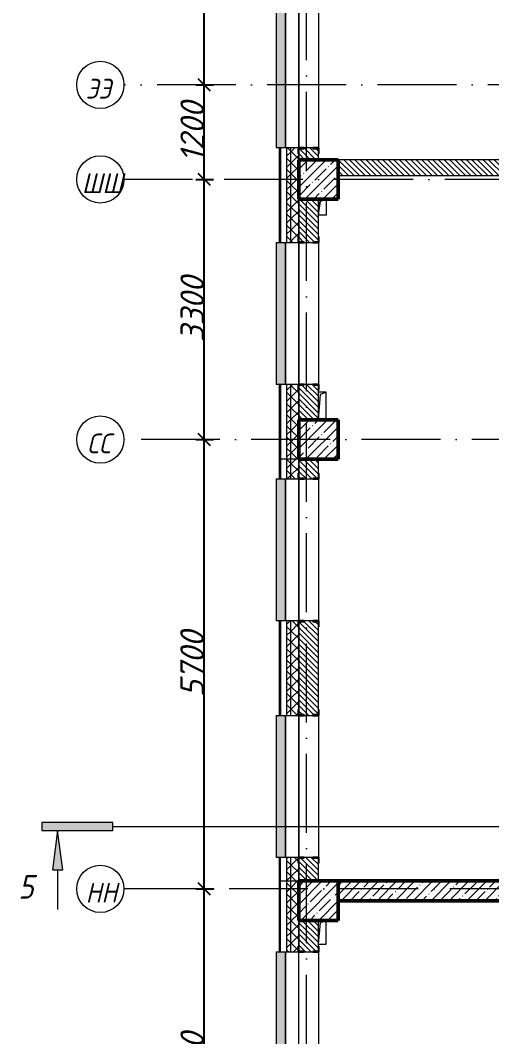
# Model space of a CAD drawing. Header units: millimetres. Extents: x -537608 to 253996, y -217170 to 186033.
# Drawn here: x -190632 to -184648, y 20330 to 33223 of the extents above; entities that cross this region are included whole.
import ezdxf

# ---------------------------------------------------------------- set-up
doc = ezdxf.new("R2010")
doc.units = ezdxf.units.MM
doc.linetypes.add('50_200_ШТРИХ_1Т_ш5_п1_п1_', pattern=[1400, 1000, -200, 0, -200])
for name, color, linetype, lineweight in [('A-____-____-DIMS', 7, 'Continuous', 9), ('A-GENM-____-MCUT', 7, 'Continuous', 25), ('A-GENM-____-OTLN', 7, 'Continuous', 9), ('A-GENM-____-OTLN-1', 7, 'Continuous', 25), ('A-GLAZ-____-OTLN', 7, 'Continuous', 9), ('A-WALL-____-MCUT', 7, 'Continuous', 13), ('A-WALL-____-MCUT-1', 7, 'Continuous', 9), ('A-WALL-____-MCUT-2', 7, 'Continuous', 50), ('A-WALL-____-OTLN', 7, 'Continuous', 9), ('A-WALL-____-PATT-1', 7, 'Continuous', 9), ('A-WALL-FNSH-MCUT-1', 7, 'Continuous', 9), ('G-____-____-SYMB', 7, 'Continuous', 9), ('S-COLS-____-MCUT', 7, 'Continuous', 50), ('S-COLS-____-OTLN', 7, 'Continuous', 9), ('S-GRID-____-IDEN', 7, 'Continuous', 9), ('S-GRID-____-OTLN-1', 7, '50_200_ШТРИХ_1Т_ш5_п1_п1_', 9)]:
    doc.layers.add(name, color=color, linetype=linetype, lineweight=lineweight)
doc.layers.add('A-GLAZ-____-OTLN-1', color=7, linetype='Continuous', lineweight=9, true_color=0xc0c0c0)
doc.layers.add('G-____-____-SYMB-1', color=9, linetype='Continuous', lineweight=9, true_color=0x808080)
doc.styles.add('ISOCPEUR_I', font='isocpeui.ttf', dxfattribs={"height": 300})
doc.styles.add('ISOCPEUR_I_10', font='isocpeui.ttf', dxfattribs={"width": 0.9, "height": 180})
doc.styles.add('ISOCPEUR_I_9', font='isocpeui.ttf', dxfattribs={"width": 0.9, "height": 250})
doc.dimstyles.new('ISO-2_5_0_9К_БОЛЬШОЙ_ОСИ', dxfattribs={"dimscale": 304.8, "dimtxt": 248.995294, "dimasz": 0.492126, "dimexe": 0.393701, "dimexo": 0, "dimgap": 0, "dimtad": 1, "dimdec": 0, "dimzin": 0, "dimdsep": 46, "dimtxsty": 'ISOCPEUR_I', "dimblk1": 'OBLIQUE', "dimblk2": 'OBLIQUE', "dimsah": 1, "dimcen": 0.09, "dimdle": 0.393701, "dimazin": 0, "dimtfac": 1, "dimtdec": 4, "dimtix": 1, "dimtmove": 0, "dimatfit": 3, "dimfxl": 1, "dimtvp": 1, "dimtolj": 1, "dimtzin": 0, "dimarcsym": 2})
pattern_1 = [(135, (-184647.673, -45376.493), (-35.35534, -35.35534), [])]
pattern_2 = [(45, (-184647.67, -45376.49), (-70.71068, 70.71068), []), (135, (-184647.67, -45376.49), (-70.71068, -70.71068), [])]
pattern_3 = [(45, (-184647.67, -45376.49), (-85.53659, 85.53659), []), (45, (-184590.65, -45376.49), (-85.53659, 85.53659), [])]

# ---------------------------------------------------------------- blocks, each defined once
blk = doc.blocks.new('BSC_Колонна _Прямоугольная - 500х500-V22-АР1_План отверстий 2 этажа в осях 1-64_Ю-ЯЯ')
at = {"layer": 'S-COLS-____-OTLN'}
h = blk.add_hatch(dxfattribs=at)
h.set_pattern_fill('FP_31', color=256, style=0, pattern_type=2)
h.set_pattern_definition([(45, (2200, -67431.04), (-114.04925, 114.04925), []), (45, (2314.05, -67431.04), (-114.04925, 114.04925), [201.613, -40.323, 3.353, -36.97])])
h.paths.add_polyline_path([(-250, -250), (250, -250), (250, 250), (-250, 250)], flags=0)
at = {"layer": 'S-COLS-____-MCUT'}
for p, q in [((250, 250), (-250, 250)), ((-250, 250), (-250, -250)), ((250, -250), (250, 250)), ((-250, -250), (250, -250))]:
    blk.add_line(p, q, dxfattribs=at)
blk = doc.blocks.new('BSC_Колонна _Прямоугольная - 500х500-V25-АР1_План отверстий 2 этажа в осях 1-64_Ю-ЯЯ')
at = {"layer": 'S-COLS-____-OTLN'}
h = blk.add_hatch(dxfattribs=at)
h.set_pattern_fill('FP_34', color=256, style=0, pattern_type=2)
h.set_pattern_definition([(45, (2200, -76581.04), (-114.04925, 114.04925), []), (45, (2314.05, -76581.04), (-114.04925, 114.04925), [201.613, -40.323, 3.353, -36.97])])
h.paths.add_polyline_path([(-250, -250), (250, -250), (250, 250), (-250, 250), (-250, 16)], flags=0)
at = {"layer": 'S-COLS-____-MCUT'}
for p, q in [((250, 250), (-250, 250)), ((-250, 250), (-250, -250)), ((250, -250), (250, 250)), ((-250, -250), (250, -250))]:
    blk.add_line(p, q, dxfattribs=at)
blk = doc.blocks.new('BSC_Колонна _Прямоугольная - 500х500-V31-АР1_План отверстий 2 этажа в осях 1-64_Ю-ЯЯ')
at = {"layer": 'S-COLS-____-OTLN'}
h = blk.add_hatch(dxfattribs=at)
h.set_pattern_fill('FP_40', color=256, style=0, pattern_type=2)
h.set_pattern_definition([(45, (2200, -73281.04), (-114.04925, 114.04925), []), (45, (2314.05, -73281.04), (-114.04925, 114.04925), [201.613, -40.323, 3.353, -36.97])])
h.paths.add_polyline_path([(-250, -250), (250, -250), (250, 250), (-250, 250), (-250, 88)], flags=0)
at = {"layer": 'S-COLS-____-MCUT'}
for p, q in [((250, 250), (-250, 250)), ((-250, 250), (-250, -250)), ((250, -250), (250, 250)), ((-250, -250), (250, -250))]:
    blk.add_line(p, q, dxfattribs=at)
blk = doc.blocks.new('Фахверк_СКБ_Уголок - 250_2700-27497298-АР1_План отверстий 2 этажа в осях 1-64_Ю-ЯЯ')
at = {"layer": 'A-GENM-____-MCUT'}
for p, q in [((200, 181), (125, 181)), ((125, 181), (125, 106)), ((131, 106), (131, 175)), ((131, 175), (200, 175)), ((200, 175), (200, 181)), ((125, 106), (131, 106)), ((131, -6), (125, -6)), ((125, -6), (125, -81)), ((125, -81), (200, -81)), ((131, -75), (131, -6)), ((200, -75), (131, -75)), ((200, -81), (200, -75))]:
    blk.add_line(p, q, dxfattribs=at)
blk = doc.blocks.new('Фахверк_СКБ_Уголок - 250_2700_1-27501432-АР1_План отверстий 2 этажа в осях 1-64_Ю-ЯЯ')
at = {"layer": 'A-GENM-____-MCUT'}
for p, q in [((200, 181), (125, 181)), ((125, 181), (125, 106)), ((131, 106), (131, 175)), ((131, 175), (200, 175)), ((200, 175), (200, 181)), ((125, 106), (131, 106)), ((131, -6), (125, -6)), ((125, -6), (125, -81)), ((125, -81), (200, -81)), ((131, -75), (131, -6)), ((200, -75), (131, -75)), ((200, -81), (200, -75))]:
    blk.add_line(p, q, dxfattribs=at)
blk = doc.blocks.new('AR_Отверстие прямоугольное _в плите_ - AR_Отверстие прямоугольное _в плите_-V166-АР1_План отверстий 2 этажа в осях 1-64_Ю-ЯЯ')
at = {"layer": 'A-GENM-____-OTLN'}
for p, q in [((-50, 100), (-50, -100)), ((-50, -100), (-25, 75)), ((-25, 75), (50, 100)), ((50, -100), (50, 100)), ((-50, -100), (50, -100))]:
    blk.add_line(p, q, dxfattribs=at)
blk = doc.blocks.new('AR_Отверстие прямоугольное _в плите_ - AR_Отверстие прямоугольное _в плите_-30511527-АР1_План отверстий 2 этажа в осях 1-64_Ю-ЯЯ')
at = {"layer": 'A-GENM-____-OTLN'}
for p, q in [((50, 175), (-50, 175)), ((-50, -175), (-25, 150)), ((-25, 150), (50, 175)), ((50, -175), (50, 175))]:
    blk.add_line(p, q, dxfattribs=at)
blk = doc.blocks.new('AR_Отверстие прямоугольное _в плите_ - AR_Отверстие прямоугольное _в плите_-30510814-АР1_План отверстий 2 этажа в осях 1-64_Ю-ЯЯ')
at = {"layer": 'A-GENM-____-OTLN'}
for p, q in [((-25, 125), (50, 150)), ((50, -150), (50, 150)), ((-50, -150), (-25, 125)), ((-50, -150), (50, -150))]:
    blk.add_line(p, q, dxfattribs=at)
blk = doc.blocks.new('Отлив_СКБ - Отлив витража_120_НВФ-31886035-АР1_План отверстий 2 этажа в осях 1-64_Ю-ЯЯ')
at = {"layer": 'A-GLAZ-____-OTLN-1'}
for points in [[(0, 83), (0, 2), (4800, 2), (4800, 120), (0, 120)], [(0, 0), (4800, 0), (4800, 2), (0, 2)]]:
    blk.add_hatch(color=256, dxfattribs=at).paths.add_polyline_path(points, flags=0)
at = {"layer": 'A-GLAZ-____-OTLN'}
for p, q in [((0, 83), (0, 120)), ((4800, 120), (0, 120)), ((0, 2), (4800, 2)), ((4800, 120), (4800, 83)), ((4800, 0), (0, 0))]:
    blk.add_line(p, q, dxfattribs=at)
blk = doc.blocks.new('Отлив_СКБ - Отлив витража_120_НВФ-31885689-АР1_План отверстий 2 этажа в осях 1-64_Ю-ЯЯ')
at = {"layer": 'A-GLAZ-____-OTLN-1'}
for points in [[(1800, 2), (1800, 120), (0, 120), (0, 2), (737, 2)], [(1800, 0), (1800, 2), (0, 2), (0, 0), (737, 0)]]:
    blk.add_hatch(color=256, dxfattribs=at).paths.add_polyline_path(points, flags=0)
at = {"layer": 'A-GLAZ-____-OTLN'}
for p, q in [((0, 83), (0, 120)), ((1800, 120), (0, 120)), ((0, 2), (1800, 2)), ((1800, 120), (1800, 83)), ((1800, 0), (0, 0))]:
    blk.add_line(p, q, dxfattribs=at)
blk = doc.blocks.new('Ось сетки - Круг_Ø6_00__ISO-2_5_0_9K_-25732049-АР1_План отверстий 2 этажа в осях 1-64_Ю-ЯЯ')
at = {"layer": 'S-GRID-____-IDEN'}
blk.add_circle((0, 0), 3, dxfattribs=at)
blk = doc.blocks.new('Разрез - Заголовок разреза-10218885-АР1_План отверстий 2 этажа в осях 1-64_Ю-ЯЯ')
at = {"layer": 'G-____-____-SYMB'}
for points in [[(0, 0.5), (0, -0.5), (-9, -0.5), (-9, 0.5)], [(-6.34, -5.5), (-7.66, -5.5), (-7, -0.5)]]:
    blk.add_hatch(color=256, dxfattribs=at).paths.add_polyline_path(points, flags=0)
for p, q in [((0, 0.5), (-9, 0.5)), ((-9, 0.5), (-9, -0.5)), ((0, -0.5), (0, 0.5)), ((-9, -0.5), (0, -0.5)), ((-7, -0.5), (-7.66, -5.5)), ((-6.34, -5.5), (-7, -0.5)), ((-7.66, -5.5), (-6.34, -5.5)), ((-7, -5.5), (-7, -10.5))]:
    blk.add_line(p, q, dxfattribs=at)
blk = doc.blocks.new('_Oblique')
at = {"color": 0, "linetype": 'ByBlock', "lineweight": -2}
blk.add_line((-0.5, -0.5), (0.5, 0.5), dxfattribs=at)
blk = doc.blocks.new('*D2242')
at = {"layer": 'A-____-____-DIMS', "color": 0, "lineweight": -2, "transparency": 16777216}
for p, q in [((-188299, 17585), (-188299, 22325)), ((-188405, 22205), (-188179, 22205)), ((-188405, 17705), (-188179, 17705))]:
    blk.add_line(p, q, dxfattribs=at)
at = {"layer": 'Defpoints', "color": 0, "transparency": 16777216}
for p in [(-188405, 22205), (-188299, 22205), (-188405, 17705)]:
    blk.add_point(p, dxfattribs=at)
at = {"layer": 'A-____-____-DIMS', "color": 0, "lineweight": -2, "transparency": 16777216, "xscale": 150, "yscale": 150, "zscale": 150}
for p, rotation in [((-188299, 22205), 90), ((-188299, 17705), 270)]:
    blk.add_blockref('_Oblique', p, dxfattribs=dict(at, rotation=rotation))
at = {"layer": 'A-____-____-DIMS', "color": 0, "transparency": 16777216, "insert": (-188449, 19955), "char_height": 300, "width": 781.46, "attachment_point": 5, "rotation": 90, "style": 'ISOCPEUR_I'}
blk.add_mtext('\\A1;4500', dxfattribs=at)
blk = doc.blocks.new('*D2243')
at = {"layer": 'A-____-____-DIMS', "color": 0, "lineweight": -2, "transparency": 16777216}
for p, q in [((-188299, 22085), (-188299, 28025)), ((-188405, 27905), (-188179, 27905)), ((-188405, 22205), (-188179, 22205))]:
    blk.add_line(p, q, dxfattribs=at)
at = {"layer": 'Defpoints', "color": 0, "transparency": 16777216}
for p in [(-188405, 27905), (-188299, 27905), (-188405, 22205)]:
    blk.add_point(p, dxfattribs=at)
at = {"layer": 'A-____-____-DIMS', "color": 0, "lineweight": -2, "transparency": 16777216, "xscale": 150, "yscale": 150, "zscale": 150}
for p, rotation in [((-188299, 27905), 90), ((-188299, 22205), 270)]:
    blk.add_blockref('_Oblique', p, dxfattribs=dict(at, rotation=rotation))
at = {"layer": 'A-____-____-DIMS', "color": 0, "transparency": 16777216, "insert": (-188451, 25055), "char_height": 300, "width": 758.48, "attachment_point": 5, "rotation": 90, "style": 'ISOCPEUR_I'}
blk.add_mtext('\\A1;5700', dxfattribs=at)
blk = doc.blocks.new('*D2244')
at = {"layer": 'A-____-____-DIMS', "color": 0, "lineweight": -2, "transparency": 16777216}
for p, q in [((-188405, 31205), (-188179, 31205)), ((-188299, 27785), (-188299, 31325)), ((-188405, 27905), (-188179, 27905))]:
    blk.add_line(p, q, dxfattribs=at)
at = {"layer": 'Defpoints', "color": 0, "transparency": 16777216}
for p in [(-188405, 31205), (-188299, 31205), (-188405, 27905)]:
    blk.add_point(p, dxfattribs=at)
at = {"layer": 'A-____-____-DIMS', "color": 0, "lineweight": -2, "transparency": 16777216, "xscale": 150, "yscale": 150, "zscale": 150}
for p, rotation in [((-188299, 31205), 90), ((-188299, 27905), 270)]:
    blk.add_blockref('_Oblique', p, dxfattribs=dict(at, rotation=rotation))
at = {"layer": 'A-____-____-DIMS', "color": 0, "transparency": 16777216, "insert": (-188449, 29555), "char_height": 300, "width": 758.48, "attachment_point": 5, "rotation": 90, "style": 'ISOCPEUR_I'}
blk.add_mtext('\\A1;3300', dxfattribs=at)
blk = doc.blocks.new('*D2245')
at = {"layer": 'A-____-____-DIMS', "color": 0, "lineweight": -2, "transparency": 16777216}
for p, q in [((-188299, 31085), (-188299, 32525)), ((-188405, 32405), (-188179, 32405)), ((-188405, 31205), (-188179, 31205))]:
    blk.add_line(p, q, dxfattribs=at)
at = {"layer": 'Defpoints', "color": 0, "transparency": 16777216}
for p in [(-188405, 32405), (-188299, 32405), (-188405, 31205)]:
    blk.add_point(p, dxfattribs=at)
at = {"layer": 'A-____-____-DIMS', "color": 0, "lineweight": -2, "transparency": 16777216, "xscale": 150, "yscale": 150, "zscale": 150}
for p, rotation in [((-188299, 32405), 90), ((-188299, 31205), 270)]:
    blk.add_blockref('_Oblique', p, dxfattribs=dict(at, rotation=rotation))
at = {"layer": 'A-____-____-DIMS', "color": 0, "transparency": 16777216, "insert": (-188449, 31805), "char_height": 300, "width": 701.02, "attachment_point": 5, "rotation": 90, "style": 'ISOCPEUR_I'}
blk.add_mtext('\\A1;1200', dxfattribs=at)
blk = doc.blocks.new('*D2246')
at = {"layer": 'A-____-____-DIMS', "color": 0, "lineweight": -2, "transparency": 16777216}
for p, q in [((-188299, 32285), (-188299, 36775)), ((-188405, 36655), (-188179, 36655)), ((-188405, 32405), (-188179, 32405))]:
    blk.add_line(p, q, dxfattribs=at)
at = {"layer": 'Defpoints', "color": 0, "transparency": 16777216}
for p in [(-188405, 36655), (-188299, 36655), (-188405, 32405)]:
    blk.add_point(p, dxfattribs=at)
at = {"layer": 'A-____-____-DIMS', "color": 0, "lineweight": -2, "transparency": 16777216, "xscale": 150, "yscale": 150, "zscale": 150}
for p, rotation in [((-188299, 36655), 90), ((-188299, 32405), 270)]:
    blk.add_blockref('_Oblique', p, dxfattribs=dict(at, rotation=rotation))
at = {"layer": 'A-____-____-DIMS', "color": 0, "transparency": 16777216, "insert": (-188449, 34530), "char_height": 300, "width": 781.46, "attachment_point": 5, "rotation": 90, "style": 'ISOCPEUR_I'}
blk.add_mtext('\\A1;4250', dxfattribs=at)

msp = doc.modelspace()

# ---------------------------------------------------------------- hatches: boundary and pattern name
at = {"layer": 'A-WALL-____-PATT-1'}
h = msp.add_hatch(dxfattribs=at)
h.set_pattern_fill('FP_3', color=256, style=0, pattern_type=2)
h.set_pattern_definition(pattern_3)
h.paths.add_polyline_path([(-187347.6725, 27484.5485), (-187327.6725, 27484.5485), (-187327.6725, 28604.5485), (-187347.6725, 28604.5485), (-187347.6725, 27992.2219)], flags=0)
h.paths.add_polyline_path([(-187327.6725, 30404.5485), (-187327.6725, 31604.5485), (-187347.6725, 31604.5485), (-187347.6725, 30404.5485)], flags=0)
h.paths.add_polyline_path([(-187327.6725, 36404.5485), (-187327.6725, 37604.5485), (-187347.6725, 37604.5485), (-187347.6725, 36404.5485)], flags=0)
h.paths.add_polyline_path([(-187327.6725, 39404.5485), (-187327.6725, 40554.5485), (-187347.6725, 40554.5485), (-187347.6725, 39404.5485)], flags=0)
h = msp.add_hatch(dxfattribs=at)
h.set_pattern_fill('FP_1', color=256, style=0, pattern_type=2)
h.set_pattern_definition(pattern_2)
h.paths.add_polyline_path([(-187197.6725, 27654.5485), (-187197.6725, 28604.5485), (-187247.6725, 28604.5485), (-187247.6725, 27654.5485)], flags=0)
h.paths.add_polyline_path([(-187197.6725, 30404.5485), (-187197.6725, 31604.5485), (-187247.6725, 31604.5485), (-187247.6725, 30404.5485)], flags=0)
h.paths.add_polyline_path([(-187197.6725, 36404.5485), (-187197.6725, 37604.5485), (-187247.6725, 37604.5485), (-187247.6725, 36404.5485)], flags=0)
h.paths.add_polyline_path([(-187197.6725, 39404.5485), (-187197.6725, 40534.5485), (-187247.6725, 40534.5485), (-187247.6725, 39404.5485)], flags=0)
h = msp.add_hatch(dxfattribs=at)
h.set_pattern_fill('FP_1', color=256, style=0, pattern_type=2)
h.set_pattern_definition(pattern_2)
h.paths.add_polyline_path([(-187097.6725, 27654.5485), (-187097.6725, 28529.5485), (-187103.6725, 28529.5485), (-187103.6725, 28604.5485), (-187197.6725, 28604.5485), (-187197.6725, 27654.5485)], flags=0)
h.paths.add_polyline_path([(-187103.6725, 30404.5485), (-187103.6725, 30479.5485), (-187097.6725, 30479.5485), (-187097.6725, 31529.5485), (-187103.6725, 31529.5485), (-187103.6725, 31604.5485), (-187197.6725, 31604.5485), (-187197.6725, 30404.5485)], flags=0)
h.paths.add_polyline_path([(-187197.6725, 36404.5485), (-187097.6725, 36404.5485), (-187097.6725, 37529.5485), (-187103.6725, 37529.5485), (-187103.6725, 37604.5485), (-187197.6725, 37604.5485), (-187197.6725, 36871.4898)], flags=0)
h.paths.add_polyline_path([(-187103.6725, 39404.5485), (-187103.6725, 39479.5485), (-187097.6725, 39479.5485), (-187097.6725, 40534.5485), (-187197.6725, 40534.5485), (-187197.6725, 39404.5485)], flags=0)
h = msp.add_hatch(dxfattribs=at)
h.set_pattern_fill('FP_6', color=256, style=0, pattern_type=2)
h.set_pattern_definition(pattern_1)
h.paths.add_polyline_path([(-186953.6725, 31454.5485), (-186847.6725, 31454.5485), (-186847.6725, 31598.5485), (-186916.6725, 31598.5485), (-186916.6725, 31604.5485), (-187028.6725, 31604.5485), (-187028.6725, 31598.5485), (-187097.6725, 31598.5485), (-187097.6725, 31454.5485)], flags=0)
h = msp.add_hatch(dxfattribs=at)
h.set_pattern_fill('FP_6', color=256, style=0, pattern_type=2)
h.set_pattern_definition(pattern_1)
h.paths.add_polyline_path([(-179597.6725, 31254.5485), (-179597.6725, 31454.5485), (-183091.6725, 31454.5485), (-183091.6725, 31385.5485), (-183097.6725, 31385.5485), (-183097.6725, 31454.5485), (-186597.6725, 31454.5485), (-186597.6725, 31254.5485), (-183097.6725, 31254.5485), (-183097.6725, 31323.5485), (-183091.6725, 31323.5485), (-183091.6725, 31254.5485), (-181127.8523, 31254.5485)], flags=0)
h = msp.add_hatch(dxfattribs=at)
h.set_pattern_fill('FP_6', color=256, style=0, pattern_type=2)
h.set_pattern_definition(pattern_1)
h.paths.add_polyline_path([(-186847.6725, 28154.5485), (-186847.6725, 28598.5485), (-186916.6725, 28598.5485), (-186916.6725, 28604.5485), (-187028.6725, 28604.5485), (-187028.6725, 28598.5485), (-187097.6725, 28598.5485), (-187097.6725, 28154.5485)], flags=0)
h.paths.add_polyline_path([(-187028.6725, 30404.5485), (-186916.6725, 30404.5485), (-186916.6725, 30410.5485), (-186847.6725, 30410.5485), (-186847.6725, 30954.5485), (-187097.6725, 30954.5485), (-187097.6725, 30410.5485), (-187028.6725, 30410.5485)], flags=0)
h = msp.add_hatch(dxfattribs=at)
h.set_pattern_fill('FP_1', color=256, style=0, pattern_type=2)
h.set_pattern_definition(pattern_2)
h.paths.add_polyline_path([(-187197.6725, 22304.5485), (-187197.6725, 22604.5485), (-187247.6725, 22604.5485), (-187247.6725, 22304.5485)], flags=0)
h.paths.add_polyline_path([(-187197.6725, 24404.5485), (-187197.6725, 25604.5485), (-187247.6725, 25604.5485), (-187247.6725, 24404.5485)], flags=0)
h.paths.add_polyline_path([(-187197.6725, 27404.5485), (-187197.6725, 27654.5485), (-187247.6725, 27654.5485), (-187247.6725, 27404.5485)], flags=0)
h = msp.add_hatch(dxfattribs=at)
h.set_pattern_fill('FP_1', color=256, style=0, pattern_type=2)
h.set_pattern_definition(pattern_2)
h.paths.add_polyline_path([(-187197.6725, 22304.5485), (-187097.6725, 22304.5485), (-187097.6725, 22529.5485), (-187103.6725, 22529.5485), (-187103.6725, 22604.5485), (-187197.6725, 22604.5485), (-187197.6725, 22341.7786)], flags=0)
h.paths.add_polyline_path([(-187103.6725, 24404.5485), (-187103.6725, 24479.5485), (-187097.6725, 24479.5485), (-187097.6725, 25529.5485), (-187103.6725, 25529.5485), (-187103.6725, 25604.5485), (-187197.6725, 25604.5485), (-187197.6725, 24404.5485)], flags=0)
h.paths.add_polyline_path([(-187103.6725, 27404.5485), (-187103.6725, 27479.5485), (-187097.6725, 27479.5485), (-187097.6725, 27654.5485), (-187197.6725, 27654.5485), (-187197.6725, 27404.5485)], flags=0)
h = msp.add_hatch(dxfattribs=at)
h.set_pattern_fill('FP_6', color=256, style=0, pattern_type=2)
h.set_pattern_definition(pattern_1)
h.paths.add_polyline_path([(-186847.6725, 22304.5485), (-186847.6725, 22598.5485), (-186916.6725, 22598.5485), (-186916.6725, 22604.5485), (-187028.6725, 22604.5485), (-187028.6725, 22598.5485), (-187097.6725, 22598.5485), (-187097.6725, 22304.5485)], flags=0)
h.paths.add_polyline_path([(-186916.6725, 24404.5485), (-186916.6725, 24410.5485), (-186847.6725, 24410.5485), (-186847.6725, 25598.5485), (-186916.6725, 25598.5485), (-186916.6725, 25604.5485), (-187028.6725, 25604.5485), (-187028.6725, 25598.5485), (-187097.6725, 25598.5485), (-187097.6725, 24410.5485), (-187028.6725, 24410.5485), (-187028.6725, 24404.5485)], flags=0)
h.paths.add_polyline_path([(-187028.6725, 27404.5485), (-186916.6725, 27404.5485), (-186916.6725, 27410.5485), (-186847.6725, 27410.5485), (-186847.6725, 27654.5485), (-187097.6725, 27654.5485), (-187097.6725, 27410.5485), (-187028.6725, 27410.5485)], flags=0)
h = msp.add_hatch(dxfattribs=at)
h.set_pattern_fill('FP_3', color=256, style=0, pattern_type=2)
h.set_pattern_definition(pattern_3)
h.paths.add_polyline_path([(-187347.6725, 22474.5485), (-187327.6725, 22474.5485), (-187327.6725, 22604.5485), (-187347.6725, 22604.5485)], flags=0)
h.paths.add_polyline_path([(-187327.6725, 24404.5485), (-187327.6725, 25604.5485), (-187347.6725, 25604.5485), (-187347.6725, 24404.5485)], flags=0)
h.paths.add_polyline_path([(-187327.6725, 27404.5485), (-187327.6725, 27484.5485), (-187347.6725, 27484.5485), (-187347.6725, 27404.5485)], flags=0)
h = msp.add_hatch(dxfattribs=at)
h.set_pattern_fill('FP_3', color=256, style=0, pattern_type=2)
h.set_pattern_definition(pattern_3)
h.paths.add_polyline_path([(-187347.6725, 9554.5485), (-187327.6725, 9554.5485), (-187327.6725, 10804.5485), (-187347.6725, 10804.5485), (-187347.6725, 10233.686)], flags=0)
h.paths.add_polyline_path([(-187327.6725, 12604.5485), (-187327.6725, 13804.5485), (-187347.6725, 13804.5485), (-187347.6725, 12604.5485)], flags=0)
h.paths.add_polyline_path([(-187327.6725, 15604.5485), (-187327.6725, 16654.5485), (-187347.6725, 16654.5485), (-187347.6725, 15604.5485)], flags=0)
h.paths.add_polyline_path([(-187327.6725, 18454.5485), (-187327.6725, 19604.5485), (-187347.6725, 19604.5485), (-187347.6725, 18454.5485)], flags=0)
h.paths.add_polyline_path([(-187327.6725, 21404.5485), (-187327.6725, 22474.5485), (-187347.6725, 22474.5485), (-187347.6725, 21404.5485)], flags=0)
h = msp.add_hatch(dxfattribs=at)
h.set_pattern_fill('FP_1', color=256, style=0, pattern_type=2)
h.set_pattern_definition(pattern_2)
h.paths.add_polyline_path([(-187247.6725, 9654.5485), (-187197.6725, 9654.5485), (-187197.6725, 10804.5485), (-187247.6725, 10804.5485), (-187247.6725, 10233.686)], flags=0)
h.paths.add_polyline_path([(-187247.6725, 12604.5485), (-187197.6725, 12604.5485), (-187197.6725, 13804.5485), (-187247.6725, 13804.5485), (-187247.6725, 13462.5107)], flags=0)
h.paths.add_polyline_path([(-187247.6725, 15604.5485), (-187197.6725, 15604.5485), (-187197.6725, 16654.5485), (-187247.6725, 16654.5485)], flags=0)
h.paths.add_polyline_path([(-187197.6725, 18454.5485), (-187197.6725, 19604.5485), (-187247.6725, 19604.5485), (-187247.6725, 18454.5485)], flags=0)
h.paths.add_polyline_path([(-187247.6725, 21404.5485), (-187197.6725, 21404.5485), (-187197.6725, 22304.5485), (-187247.6725, 22304.5485), (-187247.6725, 21534.5725)], flags=0)
h = msp.add_hatch(dxfattribs=at)
h.set_pattern_fill('FP_1', color=256, style=0, pattern_type=2)
h.set_pattern_definition(pattern_2)
h.paths.add_polyline_path([(-187197.6725, 9704.5485), (-187097.6725, 9704.5485), (-187097.6725, 10729.5485), (-187103.6725, 10729.5485), (-187103.6725, 10804.5485), (-187197.6725, 10804.5485), (-187197.6725, 10233.686)], flags=0)
h.paths.add_polyline_path([(-187097.6725, 13304.5506), (-187097.6725, 13804.5485), (-187197.6725, 13804.5485), (-187197.6725, 13304.5485)], flags=0)
h.paths.add_polyline_path([(-187103.6725, 12604.5485), (-187103.6725, 12679.5485), (-187097.6725, 12679.5485), (-187097.6725, 13304.5506), (-187197.6725, 13304.5485), (-187197.6725, 12604.5485)], flags=0)
h.paths.add_polyline_path([(-187103.6725, 15604.5485), (-187103.6725, 15679.5485), (-187097.6725, 15679.5485), (-187097.6725, 16654.5485), (-187197.6725, 16654.5485), (-187197.6725, 15604.5485)], flags=0)
h.paths.add_polyline_path([(-187103.6725, 18454.5485), (-187103.6725, 18529.5485), (-187097.6725, 18529.5485), (-187097.6725, 19529.5485), (-187103.6725, 19529.5485), (-187103.6725, 19604.5485), (-187197.6725, 19604.5485), (-187197.6725, 18454.5485)], flags=0)
h.paths.add_polyline_path([(-187197.6725, 21404.5485), (-187103.6725, 21404.5485), (-187103.6725, 21479.5485), (-187097.6725, 21479.5485), (-187097.6725, 22304.5485), (-187197.6725, 22304.5485), (-187197.6725, 21534.5725)], flags=0)
h = msp.add_hatch(dxfattribs=at)
h.set_pattern_fill('FP_13', color=256, style=0, pattern_type=2)
h.set_pattern_definition([(45, (-184647.67, -45376.5), (-114.04925, 114.04925), []), (45, (-184533.62, -45376.5), (-114.04925, 114.04925), [201.612, -40.322, 3.353, -36.97])])
h.paths.add_polyline_path([(-179597.6725, 22054.5485), (-179597.6725, 22304.5485), (-180757.6725, 22304.5485), (-180757.6725, 22054.5485)], flags=0)
h.paths.add_polyline_path([(-180957.6725, 22054.5485), (-180957.6725, 22304.5485), (-186597.6725, 22304.5485), (-186597.6725, 22054.5485), (-181127.8523, 22054.5485)], flags=0)
h = msp.add_hatch(dxfattribs=at)
h.set_pattern_fill('FP_6', color=256, style=0, pattern_type=2)
h.set_pattern_definition(pattern_1)
h.paths.add_polyline_path([(-187028.6725, 18454.5485), (-186916.6725, 18454.5485), (-186916.6725, 18460.5485), (-186847.6725, 18460.5485), (-186847.6725, 19598.5485), (-186916.6725, 19598.5485), (-186916.6725, 19604.5485), (-187028.6725, 19604.5485), (-187028.6725, 19598.5485), (-187097.6725, 19598.5485), (-187097.6725, 18460.5485), (-187028.6725, 18460.5485)], flags=0)
h.paths.add_polyline_path([(-186916.6725, 21404.5485), (-186916.6725, 21410.5485), (-186847.6725, 21410.5485), (-186847.6725, 21804.5485), (-187097.6725, 21804.5485), (-187097.6725, 21410.5485), (-187028.6725, 21410.5485), (-187028.6725, 21404.5485)], flags=0)

# ---------------------------------------------------------------- linework, layer by layer
at = {"layer": 'A-WALL-____-MCUT'}
for p, q in [((-187103.6725, 31604.5485), (-187327.6725, 31604.5485)), ((-187327.6725, 31604.5485), (-187327.6725, 30404.5485)), ((-187327.6725, 30404.5485), (-187327.6725, 31604.5485)), ((-186916.6725, 31604.5485), (-187028.6725, 31604.5485)), ((-186847.6725, 31454.5485), (-186847.6725, 31529.5485)), ((-183097.6725, 31454.5485), (-186597.6725, 31454.5485)), ((-186597.6725, 31254.5485), (-183097.6725, 31254.5485)), ((-186847.6725, 30479.5485), (-186847.6725, 30954.5485)), ((-187327.6725, 30404.5485), (-187103.6725, 30404.5485)), ((-187028.6725, 30404.5485), (-186916.6725, 30404.5485)), ((-187103.6725, 28604.5485), (-187327.6725, 28604.5485)), ((-187327.6725, 28604.5485), (-187327.6725, 27654.5485)), ((-187327.6725, 27654.5485), (-187327.6725, 28604.5485)), ((-186916.6725, 28604.5485), (-187028.6725, 28604.5485)), ((-186847.6725, 28154.5485), (-186847.6725, 28529.5485)), ((-187327.6725, 27654.5485), (-187327.6725, 27404.5485)), ((-187097.6725, 27654.5485), (-187327.6725, 27654.5485)), ((-186847.6725, 27479.5485), (-186847.6725, 27654.5485)), ((-187327.6725, 27404.5485), (-187327.6725, 27484.5485)), ((-187327.6725, 27404.5485), (-187103.6725, 27404.5485)), ((-187028.6725, 27404.5485), (-186916.6725, 27404.5485)), ((-187103.6725, 25604.5485), (-187327.6725, 25604.5485)), ((-187327.6725, 25604.5485), (-187327.6725, 24404.5485)), ((-187327.6725, 24404.5485), (-187327.6725, 25604.5485)), ((-186916.6725, 25604.5485), (-187028.6725, 25604.5485)), ((-186847.6725, 24479.5485), (-186847.6725, 25529.5485)), ((-187327.6725, 24404.5485), (-187103.6725, 24404.5485)), ((-187028.6725, 24404.5485), (-186916.6725, 24404.5485)), ((-187103.6725, 22604.5485), (-187327.6725, 22604.5485)), ((-187327.6725, 22474.5485), (-187327.6725, 22604.5485)), ((-187327.6725, 21404.5485), (-187327.6725, 22604.5485)), ((-186916.6725, 22604.5485), (-187028.6725, 22604.5485)), ((-186847.6725, 22304.5485), (-186847.6725, 22529.5485)), ((-187327.6725, 22304.5485), (-187097.6725, 22304.5485)), ((-186847.6725, 21479.5485), (-186847.6725, 21804.5485)), ((-187327.6725, 21404.5485), (-187103.6725, 21404.5485)), ((-187028.6725, 21404.5485), (-186916.6725, 21404.5485))]:
    msp.add_line(p, q, dxfattribs=at)
at = {"layer": 'A-WALL-____-MCUT-1'}
for p, q in [((-187247.6725, 30404.5485), (-187247.6725, 31604.5485)), ((-187197.6725, 30404.5485), (-187197.6725, 31604.5485)), ((-187097.6725, 31529.5485), (-187097.6725, 31454.5485)), ((-187097.6725, 31454.5485), (-187097.6725, 31529.5485)), ((-187097.6725, 30954.5485), (-187097.6725, 30479.5485)), ((-187097.6725, 30479.5485), (-187097.6725, 30954.5485)), ((-187247.6725, 27654.5485), (-187247.6725, 28604.5485)), ((-187197.6725, 27654.5485), (-187197.6725, 28604.5485)), ((-187097.6725, 28529.5485), (-187097.6725, 28154.5485)), ((-187097.6725, 28154.5485), (-187097.6725, 28529.5485)), ((-187247.6725, 27404.5485), (-187247.6725, 27654.5485)), ((-187197.6725, 27404.5485), (-187197.6725, 27654.5485)), ((-187097.6725, 27654.5485), (-187097.6725, 27479.5485)), ((-187097.6725, 27479.5485), (-187097.6725, 27654.5485)), ((-187247.6725, 24404.5485), (-187247.6725, 25604.5485)), ((-187197.6725, 24404.5485), (-187197.6725, 25604.5485)), ((-187097.6725, 25529.5485), (-187097.6725, 24479.5485)), ((-187097.6725, 24479.5485), (-187097.6725, 25529.5485)), ((-187247.6725, 21404.5485), (-187247.6725, 22604.5485)), ((-187197.6725, 21404.5485), (-187197.6725, 22604.5485)), ((-187097.6725, 22529.5485), (-187097.6725, 22304.5485)), ((-187097.6725, 22304.5485), (-187097.6725, 22529.5485)), ((-187097.6725, 21804.5485), (-187097.6725, 21479.5485)), ((-187097.6725, 21479.5485), (-187097.6725, 21804.5485))]:
    msp.add_line(p, q, dxfattribs=at)
at = {"layer": 'A-WALL-____-MCUT-2'}
for p, q in [((-180957.6725, 22304.5485), (-186597.6725, 22304.5485)), ((-186597.6725, 22054.5485), (-183197.6725, 22054.5485))]:
    msp.add_line(p, q, dxfattribs=at)
at = {"layer": 'A-WALL-____-OTLN'}
for p, q in [((-187097.6725, 31604.5485), (-187097.6725, 36404.5485)), ((-187097.6725, 36404.5485), (-187097.6725, 31604.5485)), ((-186847.6725, 36404.5485), (-186847.6725, 31604.5485)), ((-187097.6725, 28604.5485), (-187097.6725, 30404.5485)), ((-187097.6725, 30404.5485), (-187097.6725, 28604.5485)), ((-186847.6725, 30404.5485), (-186847.6725, 28604.5485)), ((-187097.6725, 25604.5485), (-187097.6725, 27404.5485)), ((-187097.6725, 27404.5485), (-187097.6725, 25604.5485)), ((-186847.6725, 27404.5485), (-186847.6725, 25604.5485)), ((-187097.6725, 22604.5485), (-187097.6725, 24404.5485)), ((-187097.6725, 24404.5485), (-187097.6725, 22604.5485)), ((-186847.6725, 24404.5485), (-186847.6725, 22604.5485)), ((-187097.6725, 19604.5485), (-187097.6725, 21404.5485)), ((-186847.6725, 21404.5485), (-186847.6725, 19604.5485))]:
    msp.add_line(p, q, dxfattribs=at)
at = {"layer": 'A-WALL-FNSH-MCUT-1'}
for p, q in [((-187347.6725, 31604.5485), (-187347.6725, 30404.5485)), ((-187327.6725, 31604.5485), (-187347.6725, 31604.5485)), ((-187347.6725, 30404.5485), (-187327.6725, 30404.5485)), ((-187347.6725, 28604.5485), (-187347.6725, 27404.5485)), ((-187327.6725, 28604.5485), (-187347.6725, 28604.5485)), ((-187327.6725, 27484.5485), (-187327.6725, 27654.5485)), ((-187347.6725, 27404.5485), (-187327.6725, 27404.5485)), ((-187347.6725, 25604.5485), (-187347.6725, 24404.5485)), ((-187327.6725, 25604.5485), (-187347.6725, 25604.5485)), ((-187347.6725, 24404.5485), (-187327.6725, 24404.5485)), ((-187347.6725, 22604.5485), (-187347.6725, 22474.5485)), ((-187327.6725, 22604.5485), (-187347.6725, 22604.5485)), ((-187347.6725, 22474.5485), (-187347.6725, 21404.5485)), ((-187347.6725, 21404.5485), (-187327.6725, 21404.5485))]:
    msp.add_line(p, q, dxfattribs=at)
at = {"layer": 'G-____-____-SYMB-1'}
msp.add_line((-189458.2089, 22994.5485), (-79977.4815, 22994.5485), dxfattribs=at)
at = {"layer": 'S-GRID-____-OTLN-1'}
for p, q in [((-186997.6725, 7515.0943), (-186997.6725, 45516.3579)), ((-137493.0748, 32404.5485), (-189316.4427, 32404.5485)), ((-152042.6725, 31204.5485), (-189316.4427, 31204.5485)), ((-160097.6725, 27904.5485), (-189316.4427, 27904.5485)), ((-80573.2659, 22204.5485), (-189316.4427, 22204.5485))]:
    msp.add_line(p, q, dxfattribs=at)

# ---------------------------------------------------------------- block references
at = {"layer": 'A-GENM-____-OTLN'}
for name, p in [('AR_Отверстие прямоугольное _в плите_ - AR_Отверстие прямоугольное _в плите_-V166-АР1_План отверстий 2 этажа в осях 1-64_Ю-ЯЯ', (-186797.1731, 30854.5485)), ('AR_Отверстие прямоугольное _в плите_ - AR_Отверстие прямоугольное _в плите_-30511527-АР1_План отверстий 2 этажа в осях 1-64_Ю-ЯЯ', (-186797.6725, 28329.5485)), ('AR_Отверстие прямоугольное _в плите_ - AR_Отверстие прямоугольное _в плите_-30510814-АР1_План отверстий 2 этажа в осях 1-64_Ю-ЯЯ', (-186797.6725, 21654.5485))]:
    msp.add_blockref(name, p, dxfattribs=at)
at = {"layer": 'A-GENM-____-OTLN-1'}
for name, p, rotation in [('Фахверк_СКБ_Уголок - 250_2700_1-27501432-АР1_План отверстий 2 этажа в осях 1-64_Ю-ЯЯ', (-187022.6725, 31729.5485), 269.9999999999999), ('Фахверк_СКБ_Уголок - 250_2700-27497298-АР1_План отверстий 2 этажа в осях 1-64_Ю-ЯЯ', (-186922.6725, 30279.5485), 89.99999999999991), ('Фахверк_СКБ_Уголок - 250_2700-27497298-АР1_План отверстий 2 этажа в осях 1-64_Ю-ЯЯ', (-187022.6725, 28729.5485), 269.9999999999999), ('Фахверк_СКБ_Уголок - 250_2700-27497298-АР1_План отверстий 2 этажа в осях 1-64_Ю-ЯЯ', (-186922.6725, 27279.5485), 89.99999999999991), ('Фахверк_СКБ_Уголок - 250_2700-27497298-АР1_План отверстий 2 этажа в осях 1-64_Ю-ЯЯ', (-187022.6725, 25729.5485), 269.9999999999999), ('Фахверк_СКБ_Уголок - 250_2700-27497298-АР1_План отверстий 2 этажа в осях 1-64_Ю-ЯЯ', (-186922.6725, 24279.5485), 89.99999999999991), ('Фахверк_СКБ_Уголок - 250_2700-27497298-АР1_План отверстий 2 этажа в осях 1-64_Ю-ЯЯ', (-187022.6725, 22729.5485), 269.9999999999999), ('Фахверк_СКБ_Уголок - 250_2700-27497298-АР1_План отверстий 2 этажа в осях 1-64_Ю-ЯЯ', (-186922.6725, 21279.5485), 89.99999999999991)]:
    msp.add_blockref(name, p, dxfattribs=dict(at, rotation=rotation))
at = {"layer": 'A-GLAZ-____-OTLN', "rotation": 90}
for name, p in [('Отлив_СКБ - Отлив витража_120_НВФ-31886035-АР1_План отверстий 2 этажа в осях 1-64_Ю-ЯЯ', (-187264.6725, 31604.5485)), ('Отлив_СКБ - Отлив витража_120_НВФ-31885689-АР1_План отверстий 2 этажа в осях 1-64_Ю-ЯЯ', (-187264.6725, 28604.5485)), ('Отлив_СКБ - Отлив витража_120_НВФ-31885689-АР1_План отверстий 2 этажа в осях 1-64_Ю-ЯЯ', (-187264.6725, 25604.5485)), ('Отлив_СКБ - Отлив витража_120_НВФ-31885689-АР1_План отверстий 2 этажа в осях 1-64_Ю-ЯЯ', (-187264.6725, 22604.5485)), ('Отлив_СКБ - Отлив витража_120_НВФ-31885689-АР1_План отверстий 2 этажа в осях 1-64_Ю-ЯЯ', (-187264.6725, 19604.5485))]:
    msp.add_blockref(name, p, dxfattribs=at)
at = {"layer": 'G-____-____-SYMB', "xscale": 99.99999999999993, "yscale": 99.99999999999993, "zscale": 99.99999999999993}
msp.add_blockref('Разрез - Заголовок разреза-10218885-АР1_План отверстий 2 этажа в осях 1-64_Ю-ЯЯ', (-189458.2089, 22994.5485), dxfattribs=at)
at = {"layer": 'S-COLS-____-OTLN'}
for name, p in [('BSC_Колонна _Прямоугольная - 500х500-V25-АР1_План отверстий 2 этажа в осях 1-64_Ю-ЯЯ', (-186847.6725, 31204.5485)), ('BSC_Колонна _Прямоугольная - 500х500-V31-АР1_План отверстий 2 этажа в осях 1-64_Ю-ЯЯ', (-186847.6725, 27904.5485)), ('BSC_Колонна _Прямоугольная - 500х500-V22-АР1_План отверстий 2 этажа в осях 1-64_Ю-ЯЯ', (-186847.6725, 22054.5485))]:
    msp.add_blockref(name, p, dxfattribs=at)
at = {"layer": 'S-GRID-____-IDEN', "xscale": 99.99999999999993, "yscale": 99.99999999999993, "zscale": 99.99999999999993}
for p, rotation in [((-189616.4427, 32404.5485), 89.9999999999998), ((-189616.4427, 31204.5485), 89.9999999999998), ((-189616.4427, 27904.5485), 89.99999999999982), ((-189616.4427, 22204.5485), 89.9999999999998)]:
    msp.add_blockref('Ось сетки - Круг_Ø6_00__ISO-2_5_0_9K_-25732049-АР1_План отверстий 2 этажа в осях 1-64_Ю-ЯЯ', p, dxfattribs=dict(at, rotation=rotation))

# ---------------------------------------------------------------- texts
at = {"layer": 'G-____-____-SYMB', "insert": (-190657.9754, 22380.7421), "char_height": 300, "width": 256.54, "attachment_point": 1, "style": 'ISOCPEUR_I_10'}
msp.add_mtext('\\fISOCPEUR|b0|i1|c204|p34|;5', dxfattribs=at)
at = {"layer": 'S-GRID-____-IDEN', "char_height": 250, "attachment_point": 1, "style": 'ISOCPEUR_I_9'}
for s, insert, width in [('ЭЭ', (-189801.5132, 32480.6244), 447.341625), ('ШШ', (-189849.2132, 31280.6244), 562.784625), ('СС', (-189783.5132, 27980.6244), 404.0505), ('НН', (-189801.5132, 22280.6244), 447.341625)]:
    msp.add_mtext(s, dxfattribs=dict(at, insert=insert, width=width))

# ---------------------------------------------------------------- dimensions: what is measured, and where the dimension line sits
at = {"layer": 'A-____-____-DIMS'}
for base, p1, p2, override, picture, middle in [((-188299.0681, 36654.5485), (-188405.1341, 32404.5485), (-188405.1341, 36654.5485), {"dimpost": '<>', "dimfxl": 4250}, '*D2246', (-188449.0681, 34529.5485)), ((-188299.0681, 32404.5485), (-188405.1341, 31204.5485), (-188405.1341, 32404.5485), {"dimpost": '<>', "dimfxl": 1200}, '*D2245', (-188449.0681, 31804.5485)), ((-188299.0681, 31204.5485), (-188405.1341, 27904.5485), (-188405.1341, 31204.5485), {"dimpost": '<>', "dimfxl": 3300}, '*D2244', (-188449.0681, 29554.5485)), ((-188299.0681, 27904.5485), (-188405.1341, 22204.5485), (-188405.1341, 27904.5485), {"dimpost": '<>', "dimfxl": 5700}, '*D2243', (-188450.9999, 25054.5485)), ((-188299.0681, 22204.5485), (-188405.1341, 17704.5485), (-188405.1341, 22204.5485), {"dimpost": '<>', "dimfxl": 4500}, '*D2242', (-188449.0681, 19954.5485))]:
    dim = msp.add_linear_dim(base=base, p1=p1, p2=p2, angle=90, dimstyle='ISO-2_5_0_9К_БОЛЬШОЙ_ОСИ', override=override, dxfattribs=at)
    dim.commit()
    dim.dimension.update_dxf_attribs({"geometry": picture, "text_midpoint": middle})

doc.saveas('drawing.dxf')
